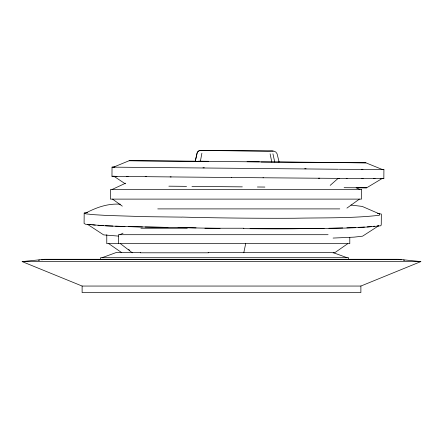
<?xml version="1.0" encoding="UTF-8"?>
<svg xmlns="http://www.w3.org/2000/svg" width="443" height="443" viewBox="0 0 443 443"><rect width="100%" height="100%" fill="white"/><g stroke="black" fill="none" stroke-linecap="round" stroke-linejoin="round"><path stroke-width="0.66" d="M87.47 212.485L84.181 213.017L84.092 223.477L85.682 224.291L106.602 225.902L124.511 226.589L188.557 227.785A155.332 6.019 0.5 0 0 220.082 228.378M117.007 176.342L111.963 176.253L112.04 167.133L114.776 167.149M373.399 178.64L383.837 178.684L383.915 169.564L382.016 169.536M197.301 152.42L195.241 161.352L200.363 161.402L201.892 153.245M243.772 252.798L245.688 243.667M197.052 153.117L195.241 161.352M197.251 152.492L198.298 151.207L199.721 150.515M197.678 151.838L198.935 150.853L200.43 150.498L267.506 151.091C270.745 151.213 275.629 149.922 277.091 153.826L279.101 162.011L200.363 161.402M330.179 185.373L338.142 178.368L347.157 178.451M346.919 208.116L359.411 199.117M347.783 243.667L334.637 252.798L332.721 252.798M344.111 187.694L366.627 187.826L381.894 178.667L380.255 178.679M119.915 234.701L123.01 233.162M111.99 189.521L125.629 183.18M85.781 213.039C96.602 207.374 108.02 203.276 120.385 204.229M113.474 167.149L129.179 160.715L195.54 161.18M360.884 286.051L420.85 261.597L398.429 259.288L44.571 259.288L22.15 261.597L82.116 286.051L360.884 286.051L360.884 292.585L82.116 292.585L82.116 286.051M102.051 257.704L116.753 252.333L140.592 252.333M38.336 260.24L39.671 260.085M41.67 259.847L44.339 259.526M45.679 259.365L397.321 259.365M371.234 226.583L367.164 226.921M373.283 226.345L374.651 226.19M377.386 225.875L378.754 225.72L362.601 236.163L354.079 237.143L333.092 238.063M201.211 150.432L200.795 150.415L273.165 151.069M355.723 227.486L346.875 227.818M358.415 227.353L364.473 227.054M328.939 228.267L342.738 227.923M324.132 228.366L294.324 228.682A153.023 5.931 0.5 0 1 250.057 228.627M382.481 169.553L365.901 162.83L260.938 162.038M383.915 169.564L339.355 169.265M157.752 208.897L339.792 208.897M140.913 228.239L187.262 228.239M204.893 228.239L243.838 228.239M328.091 234.701L118.425 234.701L118.425 243.667M208.116 252.333L332.134 252.333M140.342 252.798L208.609 252.798M22.15 261.597L420.85 261.597M111.963 176.253L114.593 176.259M361.793 178.562L375.105 178.656M181.763 217.125L145.941 216.677L106.691 215.448L93.445 214.661L85.77 213.836L84.181 213.017M178.114 227.48L189.371 227.719A153.023 5.931 0.5 0 0 196.061 227.868M198.303 161.202L208.659 161.291M247.078 161.717L259.432 161.822M202.972 167.797L204.328 167.808M338.518 169.254L112.04 167.133M231.296 177.493L263.38 177.776M263.031 177.77L319.763 178.241M346.21 178.44L363.166 178.573M318.495 178.224L339.283 178.385M242.327 186.863L191.969 186.403M257.411 186.996L264.903 187.062M278.758 161.928L365.901 162.83M199.129 161.285L208.714 161.374M205.342 161.54L129.179 160.715M304.723 168.733L306.091 168.744M361.56 169.298L362.922 169.309M170.134 176.918L231.44 177.493M145.221 176.668L171.186 176.929M168.861 186.176L186.547 186.348M126.454 176.469L146.644 176.679M356.155 187.688L366.627 187.826M115.108 176.325L128.165 176.48M167.936 227.397L145.16 227.032M381.938 178.651L383.837 178.684M128.343 226.6L142.469 226.96M182.128 217.07L189.244 217.275A153.632 5.953 0.5 0 0 294.612 218.244C322.869 217.629 351.282 218.465 379.407 215.27L379.751 214.035L362.175 206.41L350.928 205.048M112.882 226.046L105.467 225.703M115.573 226.146L124.976 226.506M97.997 225.26L103.429 225.581M118.408 236.091L103.656 234.895L87.409 224.263M88.489 224.368L91.208 224.656M92.565 224.806L95.278 225.099M398.661 259.526L401.33 259.847M403.329 260.085L404.664 260.24M377.458 213.493L381.345 214.047L381.257 224.501L380.908 225.747C352.445 228.981 323.695 228.139 295.099 228.765A155.332 6.019 0.5 0 1 243.456 228.654M333.014 252.565L347.074 257.704M356.238 187.793L359.954 189.521M113.912 176.27L125.28 183.812M108.784 243.667L121.382 252.416M112.533 199.117L122.312 206.156M120.446 243.667L132.307 252.798M128.686 249.475L129.755 250.306M272.921 153.799L274.732 161.983M270.108 153.843L271.792 162.027M349.793 237.459L349.793 243.667L106.774 243.667L106.774 234.701M348.591 259.055L348.591 257.704L100.533 257.704L100.533 259.055M361.488 189.521L110.457 189.521L110.457 199.117L361.488 199.117L361.488 189.521"/></g></svg>
